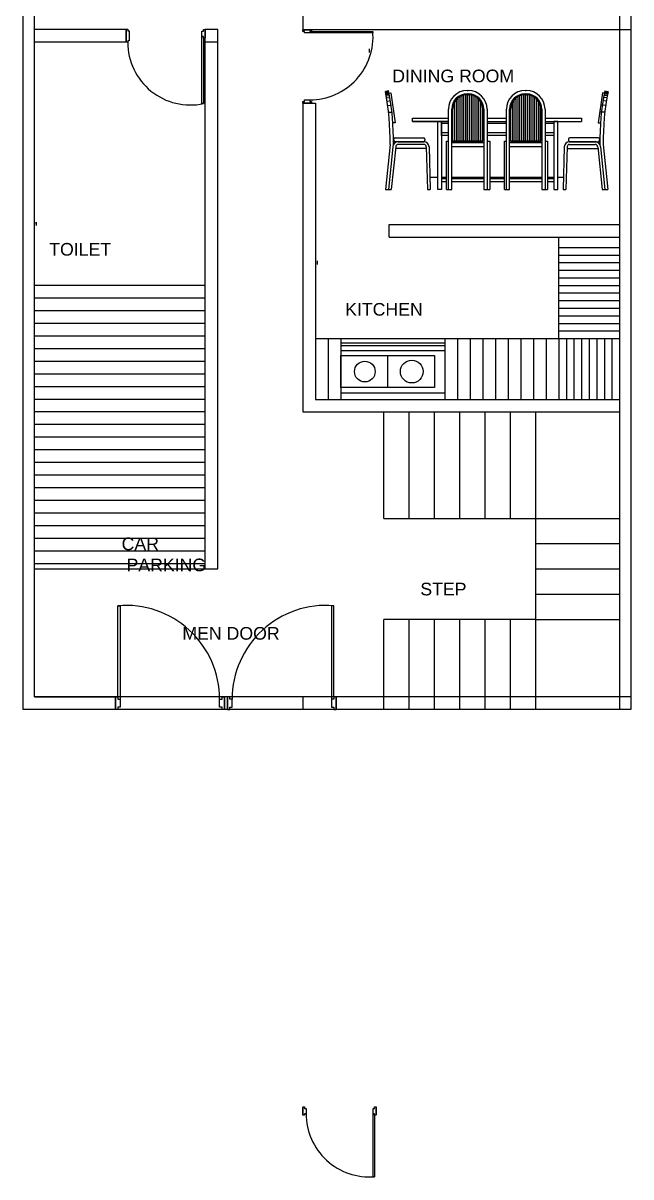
# Model space of a CAD drawing. Header units: inches. Extents: x -1 to 3117, y -477 to 446.
# Drawn here: x -0.6 to 239.4, y -476.8 to -21.1 of the extents above; entities that cross this region are included whole.
import ezdxf

# ---------------------------------------------------------------- set-up
doc = ezdxf.new("R2010")
doc.units = ezdxf.units.IN
doc.header["$MEASUREMENT"] = 0
doc.styles.get("Standard").update_dxf_attribs({"font": 'arial.ttf'})

# ---------------------------------------------------------------- blocks, each defined once
blk = doc.blocks.new('A$C4B44320F')
for p, q in [((35, 1050), (0, 1044)), ((35, 1049), (0, 1045)), ((1, 1042), (35, 1047)), ((1, 1041), (36, 1046)), ((1, 1040), (36, 1045)), ((2, 1037), (37, 1043)), ((3, 1034), (37, 1039)), ((4, 1030), (38, 1035)), ((5, 1023), (40, 1028)), ((7, 1013), (42, 1017)), ((11, 998), (45, 1002)), ((40, 1026), (59, 1029)), ((59, 1029), (105, 712)), ((796, 514), (796, 991)), ((816, 514), (816, 1000)), ((836, 514), (836, 1006)), ((856, 514), (856, 1009)), ((871, 1055), (883, 1055)), ((871, 1020), (883, 1020)), ((871, 1010), (883, 1010)), ((876, 514), (876, 1010)), ((896, 514), (896, 1009)), ((916, 514), (916, 1006)), ((936, 514), (936, 1001)), ((956, 514), (956, 992)), ((1413, 514), (1413, 991)), ((1433, 514), (1433, 1000)), ((1453, 514), (1453, 1006)), ((1473, 514), (1473, 1009)), ((1488, 1055), (1500, 1055)), ((1488, 1020), (1500, 1020)), ((1488, 1010), (1500, 1010)), ((1493, 514), (1493, 1010)), ((1513, 514), (1513, 1009)), ((1533, 514), (1533, 1006)), ((1553, 514), (1553, 1001)), ((1573, 514), (1573, 992)), ((2311, 1029), (2265, 712)), ((2330, 1026), (2311, 1029)), ((2360, 998), (2325, 1002)), ((2363, 1013), (2328, 1017)), ((2365, 1023), (2330, 1028)), ((2367, 1030), (2332, 1035)), ((2368, 1034), (2333, 1039)), ((2369, 1041), (2334, 1046)), ((2369, 1040), (2334, 1045)), ((2368, 1037), (2334, 1043)), ((2335, 1050), (2370, 1044)), ((2335, 1049), (2370, 1045)), ((2369, 1042), (2335, 1047)), ((15, 976), (50, 980)), ((21, 943), (56, 947)), ((30, 896), (65, 898)), ((736, 514), (736, 931)), ((756, 514), (756, 959)), ((776, 514), (776, 977)), ((976, 514), (976, 979)), ((996, 514), (996, 961)), ((1016, 514), (1016, 935)), ((1036, 514), (1036, 880)), ((1353, 514), (1353, 931)), ((1373, 514), (1373, 959)), ((1393, 514), (1393, 977)), ((1593, 514), (1593, 979)), ((1613, 514), (1613, 961)), ((1633, 514), (1633, 935)), ((1653, 514), (1653, 880)), ((2340, 896), (2305, 898)), ((2349, 943), (2314, 947)), ((2355, 976), (2320, 980)), ((40, 825), (76, 826)), ((287, 760), (671, 760)), ((287, 760), (671, 760)), ((287, 726), (287, 760)), ((671, 0), (671, 855)), ((706, 0), (706, 855)), ((716, 514), (716, 855)), ((716, 514), (716, 855)), ((1038, 855), (1038, 514)), ((1048, 855), (1048, 0)), ((1083, 855), (1083, 0)), ((1083, 760), (1288, 760)), ((1288, 0), (1288, 855)), ((1323, 0), (1323, 855)), ((1333, 514), (1333, 855)), ((1333, 514), (1333, 855)), ((1655, 855), (1655, 514)), ((1665, 855), (1665, 0)), ((1700, 855), (1700, 0)), ((1700, 760), (2087, 760)), ((1700, 760), (2087, 760)), ((2087, 760), (2087, 726)), ((2330, 825), (2295, 826)), ((105, 712), (88, 710)), ((671, 726), (287, 726)), ((287, 726), (671, 726)), ((287, 726), (671, 726)), ((558, 0), (558, 726)), ((558, 726), (597, 726)), ((597, 726), (597, 0)), ((597, 575), (597, 726)), ((597, 575), (597, 726)), ((597, 605), (597, 706)), ((597, 706), (671, 706)), ((1083, 726), (1288, 726)), ((1083, 706), (1288, 706)), ((1700, 726), (2087, 726)), ((1700, 706), (1795, 706)), ((1795, 726), (1795, 0)), ((1835, 726), (1795, 726)), ((1795, 726), (1795, 575)), ((1795, 726), (1843, 726)), ((1795, 706), (1795, 605)), ((1835, 0), (1835, 726)), ((2265, 712), (2282, 710)), ((88, 525), (88, 536)), ((103, 551), (405, 551)), ((405, 510), (103, 510)), ((135, 510), (409, 510)), ((420, 536), (420, 525)), ((671, 605), (597, 605)), ((671, 575), (597, 575)), ((671, 575), (597, 575)), ((651, 0), (651, 514)), ((651, 514), (671, 514)), ((706, 502), (1048, 502)), ((716, 514), (1038, 514)), ((1038, 514), (716, 514)), ((1048, 502), (1048, 456)), ((1288, 605), (1083, 605)), ((1288, 575), (1083, 575)), ((1083, 514), (1111, 514)), ((1111, 514), (1111, 0)), ((1268, 0), (1268, 514)), ((1268, 514), (1288, 514)), ((1323, 502), (1665, 502)), ((1333, 514), (1655, 514)), ((1655, 514), (1333, 514)), ((1665, 502), (1665, 456)), ((1795, 605), (1700, 605)), ((1795, 575), (1700, 575)), ((1700, 514), (1728, 514)), ((1728, 514), (1728, 0)), ((1950, 536), (1950, 525)), ((2235, 510), (1961, 510)), ((2267, 551), (1965, 551)), ((1965, 510), (2267, 510)), ((2282, 525), (2282, 536)), ((50, 480), (2, 0)), ((80, 456), (32, 0)), ((110, 455), (62, 0)), ((434, 436), (110, 436)), ((409, 480), (135, 480)), ((435, 455), (447, 0)), ((465, 455), (477, 0)), ((1048, 456), (706, 456)), ((1665, 456), (1323, 456)), ((1905, 455), (1893, 0)), ((1935, 455), (1923, 0)), ((1936, 436), (2260, 436)), ((1961, 480), (2235, 480)), ((2261, 455), (2308, 0)), ((2291, 456), (2338, 0)), ((2320, 480), (2368, 0)), ((473, 132), (562, 132)), ((599, 132), (651, 132)), ((704, 132), (1048, 132)), ((1109, 132), (1267, 132)), ((1324, 132), (1669, 132)), ((1729, 132), (1794, 132)), ((1839, 132), (1900, 132)), ((2, 0), (62, 0)), ((447, 0), (477, 1)), ((597, 0), (558, 0)), ((597, 117), (651, 117)), ((597, 87), (651, 87)), ((651, 0), (706, 0)), ((706, 117), (1048, 117)), ((706, 87), (1048, 87)), ((1048, 0), (1111, 0)), ((1111, 117), (1268, 117)), ((1111, 87), (1268, 87)), ((1268, 0), (1323, 0)), ((1323, 117), (1665, 117)), ((1323, 87), (1665, 87)), ((1323, 87), (1665, 87)), ((1665, 0), (1728, 0)), ((1728, 117), (1795, 117)), ((1728, 87), (1795, 87)), ((1795, 0), (1835, 0)), ((1893, 0), (1923, 0)), ((2308, 0), (2368, 0))]:
    blk.add_line(p, q)
for centre, radius, start, end in [((-2808, 510), 2859, 359.4048, 10.7921), ((-2808, 510), 2894, 359.4071, 10.8061), ((871, 855), 200, 90, 180), ((871, 855), 165, 90, 180), ((871, 855), 155, 90, 180), ((883, 855), 200, 0, 90), ((883, 855), 165, 0, 90), ((883, 855), 155, 0, 90), ((1488, 855), 200, 90, 180), ((1488, 855), 165, 90, 180), ((1488, 855), 155, 90, 180), ((1500, 855), 200, 0, 90), ((1500, 855), 165, 0, 90), ((1500, 855), 155, 0, 90), ((5178, 510), 2894, 169.1939, 180.5929), ((5179, 510), 2859, 169.2079, 180.5952), ((135, 455), 55.5, 90, 177.994), ((103, 536), 15.1, 90, 180), ((103, 525), 15.1, 180, 270), ((405, 536), 15.1, 0, 90), ((405, 525), 15.1, 270, 0), ((409, 455), 55.5, 0, 90), ((1961, 455), 55.5, 90, 180), ((1965, 536), 15.1, 90, 180), ((1965, 525), 15.1, 180, 270), ((2235, 455), 55.5, 2.006, 90), ((2267, 536), 15.1, 0, 90), ((2267, 525), 15.1, 270, 0), ((135, 455), 25.5, 90, 177.994), ((409, 455), 25.5, 0, 90), ((1961, 455), 25.5, 90, 180), ((2235, 455), 25.5, 2.006, 90)]:
    blk.add_arc(centre, radius, start, end)

msp = doc.modelspace()

# ---------------------------------------------------------------- linework, layer by layer
at = {"color": 5}
for p, q in [((-0.59, -292.18), (-0.59, 307.82)), ((239.41, 307.82), (239.41, -292.18)), ((234.91, 101.32), (234.91, -292.18)), ((3.91, -287.18), (3.91, 77.32)), ((239.41, -287.18), (3.91, -287.18)), ((239.41, -292.18), (-0.59, -292.18))]:
    msp.add_line(p, q, dxfattribs=at)
at = {"color": 3}
for p, q in [((109.91, 106.32), (109.91, -23.68)), ((40.07, -23.68), (3.91, -23.68)), ((71.24, -236.68), (71.24, -23.68)), ((76.24, -236.68), (76.24, -23.68)), ((109.91, -23.68), (239.41, -23.68)), ((40.07, -28.68), (3.91, -28.68)), ((109.91, -52.68), (109.91, -174.68)), ((114.91, -52.68), (114.91, -169.68)), ((143.91, -100.68), (234.91, -100.68))]:
    msp.add_line(p, q, dxfattribs=at)
at = {"color": 32, "true_color": 0xcd6928}
for p, q in [((40.07, -23.49), (40.07, -28.68)), ((40.07, -23.49), (40.71, -23.49)), ((40.07, -28.68), (40.07, -23.68)), ((40.07, -28.68), (40.07, -23.68)), ((40.71, -23.49), (40.71, -24.12)), ((40.71, -24.12), (41.34, -24.12)), ((41.34, -24.12), (41.34, -28.04)), ((69.97, -26.41), (69.97, -24.31)), ((69.97, -24.31), (70.61, -24.31)), ((70.61, -26.41), (69.97, -26.41)), ((69.97, -52.88), (69.97, -26.41)), ((70.61, -24.31), (70.61, -23.68)), ((70.61, -23.68), (71.24, -23.68)), ((70.61, -27.05), (70.61, -26.41)), ((71.24, -27.05), (70.61, -27.05)), ((70.61, -27.05), (70.61, -52.88)), ((71.24, -27.05), (71.24, -23.68)), ((71.24, -23.68), (71.24, -26.85)), ((113.24, -23.71), (109.87, -23.71)), ((109.87, -24.35), (109.87, -23.71)), ((109.87, -23.71), (113.05, -23.71)), ((110.51, -24.35), (109.87, -24.35)), ((110.51, -24.98), (110.51, -24.35)), ((112.61, -24.98), (110.51, -24.98)), ((113.24, -24.35), (112.61, -24.35)), ((112.61, -24.35), (112.61, -24.98)), ((137.49, -24.98), (112.61, -24.98)), ((113.24, -23.71), (113.24, -24.35)), ((113.24, -24.35), (137.49, -24.35)), ((137.49, -24.35), (137.49, -24.98)), ((40.71, -28.68), (40.07, -28.68)), ((41.34, -28.04), (40.71, -28.04)), ((40.71, -28.04), (40.71, -28.68)), ((70.61, -52.88), (69.97, -52.88)), ((109.87, -52.68), (109.87, -52.04)), ((109.87, -52.04), (110.51, -52.04)), ((109.87, -52.68), (113.24, -52.68)), ((109.91, -52.68), (114.91, -52.68)), ((113.24, -52.68), (110.07, -52.68)), ((110.51, -52.04), (110.51, -51.41)), ((110.51, -51.41), (112.61, -51.41)), ((112.61, -51.41), (112.61, -52.04)), ((112.61, -52.04), (113.24, -52.04)), ((113.24, -52.04), (113.24, -52.68)), ((36.85, -287.18), (36.85, -251.18)), ((36.85, -251.18), (37.79, -251.18)), ((37.79, -251.18), (37.79, -288.12)), ((122.12, -251.18), (121.18, -251.18)), ((121.18, -251.18), (121.18, -288.12)), ((122.12, -287.18), (122.12, -251.18)), ((35.91, -287.18), (35.91, -292.18)), ((35.91, -287.18), (36.85, -287.18)), ((35.91, -292.18), (35.91, -287.47)), ((36.85, -287.18), (36.85, -288.12)), ((36.85, -288.12), (37.79, -288.12)), ((37.79, -291.24), (36.85, -291.24)), ((36.85, -291.24), (36.85, -292.18)), ((37.79, -288.12), (37.79, -291.24)), ((77.02, -291.24), (77.02, -288.12)), ((77.02, -288.12), (77.96, -288.12)), ((77.96, -291.24), (77.02, -291.24)), ((77.96, -288.12), (77.96, -287.18)), ((77.96, -287.18), (78.91, -287.18)), ((77.96, -292.18), (77.96, -291.24)), ((78.91, -292.18), (78.91, -287.18)), ((78.91, -287.18), (78.91, -291.89)), ((80.07, -292.18), (80.07, -287.18)), ((81.01, -287.18), (80.07, -287.18)), ((80.07, -287.18), (80.07, -291.89)), ((81.01, -288.12), (81.01, -287.18)), ((81.95, -288.12), (81.01, -288.12)), ((81.01, -292.18), (81.01, -291.24)), ((81.01, -291.24), (81.95, -291.24)), ((81.95, -291.24), (81.95, -288.12)), ((122.12, -288.12), (121.18, -288.12)), ((121.18, -288.12), (121.18, -291.24)), ((121.18, -291.24), (122.12, -291.24)), ((123.07, -287.18), (122.12, -287.18)), ((122.12, -287.18), (122.12, -288.12)), ((122.12, -291.24), (122.12, -292.18)), ((123.07, -287.18), (123.07, -292.18)), ((123.07, -292.18), (123.07, -287.47)), ((36.85, -292.18), (35.91, -292.18)), ((78.91, -292.18), (77.96, -292.18)), ((80.07, -292.18), (81.01, -292.18)), ((122.12, -292.18), (123.07, -292.18))]:
    msp.add_line(p, q, dxfattribs=at)
for p, q in [((76.24, -23.68), (71.24, -23.68)), ((76.24, -28.68), (71.24, -28.68)), ((143.91, -105.68), (143.91, -100.68)), ((114.91, -145.68), (234.91, -145.68)), ((114.91, -169.68), (234.91, -169.68)), ((109.91, -174.68), (234.91, -174.68)), ((3.91, -287.18), (35.91, -287.18)), ((35.91, -287.18), (35.91, -292.18)), ((141.87, -287.18), (109.87, -287.18)), ((109.87, -287.18), (109.87, -292.18)), ((109.87, -449.07), (109.87, -452.44)), ((109.87, -449.07), (110.51, -449.07)), ((109.87, -452.44), (109.87, -449.26)), ((110.51, -449.07), (110.51, -449.7)), ((110.51, -449.7), (111.14, -449.7)), ((111.14, -449.7), (111.14, -451.8)), ((137.57, -451.8), (137.57, -449.7)), ((137.57, -449.7), (138.2, -449.7)), ((138.2, -449.7), (138.2, -449.07)), ((138.2, -449.07), (138.84, -449.07)), ((138.84, -452.44), (138.84, -449.07)), ((138.84, -449.07), (138.84, -452.24)), ((110.51, -452.44), (109.87, -452.44)), ((111.14, -451.8), (110.51, -451.8)), ((110.51, -451.8), (110.51, -452.44)), ((138.2, -451.8), (137.57, -451.8)), ((137.57, -476.69), (137.57, -451.8)), ((138.2, -452.44), (138.2, -451.8)), ((138.84, -452.44), (138.2, -452.44)), ((138.2, -452.44), (138.2, -476.69)), ((138.2, -476.69), (137.57, -476.69))]:
    msp.add_line(p, q)
at = {"color": 240, "true_color": 0xed1f24}
for p, q in [((143.91, -105.68), (234.91, -105.68)), ((210.91, -145.68), (210.91, -105.68)), ((210.91, -109.68), (234.91, -109.68)), ((210.91, -112.68), (234.91, -112.68)), ((210.91, -115.68), (234.91, -115.68)), ((210.91, -118.68), (234.91, -118.68)), ((210.91, -121.68), (234.91, -121.68)), ((210.91, -124.68), (234.91, -124.68)), ((210.91, -127.68), (234.91, -127.68)), ((210.91, -130.68), (234.91, -130.68)), ((210.91, -133.68), (234.91, -133.68)), ((210.91, -136.68), (234.91, -136.68)), ((210.91, -139.68), (234.91, -139.68)), ((119.91, -145.68), (119.91, -169.68)), ((124.91, -145.68), (124.91, -169.68)), ((165.91, -145.68), (165.91, -169.68)), ((170.91, -145.68), (170.91, -169.68)), ((175.91, -145.68), (175.91, -169.68)), ((180.91, -145.68), (180.91, -169.68)), ((185.91, -145.68), (185.91, -169.68)), ((190.91, -145.68), (190.91, -169.68)), ((195.91, -145.68), (195.91, -169.68)), ((200.91, -145.68), (200.91, -169.68)), ((205.91, -145.68), (205.91, -169.68)), ((210.91, -142.68), (234.91, -142.68)), ((210.91, -145.68), (210.91, -169.68)), ((213.91, -145.68), (213.91, -169.68)), ((216.91, -145.68), (216.91, -169.68)), ((219.91, -145.68), (219.91, -169.68)), ((222.91, -145.68), (222.91, -169.68)), ((225.91, -145.68), (225.91, -169.68)), ((228.91, -145.68), (228.91, -169.68)), ((231.91, -145.68), (231.91, -169.68)), ((124.91, -147.36), (165.91, -147.36)), ((124.91, -148.36), (165.91, -148.36)), ((124.91, -150.36), (165.91, -150.36)), ((143.36, -152.36), (143.36, -165.06)), ((124.91, -167.06), (165.91, -167.06)), ((141.87, -216.68), (141.87, -174.68)), ((151.87, -216.68), (151.87, -174.68)), ((161.87, -216.68), (161.87, -174.68)), ((171.87, -216.68), (171.87, -174.68)), ((181.87, -216.68), (181.87, -174.68)), ((191.87, -216.68), (191.87, -174.68)), ((201.87, -246.68), (201.87, -174.68)), ((141.87, -216.68), (234.91, -216.68)), ((201.87, -226.68), (234.91, -226.68)), ((201.87, -236.68), (234.91, -236.68)), ((201.87, -292.18), (201.87, -246.68)), ((201.87, -246.68), (234.91, -246.68)), ((201.87, -256.68), (141.87, -256.68)), ((141.87, -292.18), (141.87, -256.68)), ((151.87, -292.18), (151.87, -256.68)), ((161.87, -292.18), (161.87, -256.68)), ((171.87, -292.18), (171.87, -256.68)), ((181.87, -292.18), (181.87, -256.68)), ((181.87, -292.18), (181.87, -256.68)), ((191.87, -292.18), (191.87, -256.68)), ((201.87, -256.68), (234.91, -256.68))]:
    msp.add_line(p, q, dxfattribs=at)
at = {"color": 242, "true_color": 0xcd2027}
for p, q in [((71.24, -124.68), (3.91, -124.68)), ((71.24, -129.68), (3.91, -129.68)), ((71.24, -134.68), (3.91, -134.68)), ((71.24, -139.68), (3.91, -139.68)), ((71.24, -144.68), (3.91, -144.68)), ((71.24, -149.68), (3.91, -149.68)), ((71.24, -154.68), (3.91, -154.68)), ((71.24, -159.68), (3.91, -159.68)), ((71.24, -164.68), (3.91, -164.68)), ((71.24, -169.68), (3.91, -169.68)), ((71.24, -174.68), (3.91, -174.68)), ((71.24, -179.68), (3.91, -179.68)), ((71.24, -184.68), (3.91, -184.68)), ((71.24, -189.68), (3.91, -189.68)), ((71.24, -194.68), (3.91, -194.68)), ((71.24, -199.68), (3.91, -199.68)), ((71.24, -204.68), (3.91, -204.68)), ((71.24, -209.68), (3.91, -209.68)), ((71.24, -214.68), (3.91, -214.68)), ((71.24, -219.68), (3.91, -219.68)), ((71.24, -224.68), (3.91, -224.68)), ((71.24, -229.68), (3.91, -229.68)), ((71.24, -234.68), (3.91, -234.68)), ((3.91, -236.68), (76.24, -236.68))]:
    msp.add_line(p, q, dxfattribs=at)
at = {"color": 240, "true_color": 0xed1f24}
msp.add_lwpolyline([(124.91, -152.36), (161.81, -152.36), (161.81, -165.06), (124.91, -165.06)], close=True, dxfattribs=at)
for centre, radius in [((134.35, -158.71), 4.08), ((152.87, -158.71), 4.5)]:
    msp.add_circle(centre, radius, dxfattribs=at)
at = {"color": 32, "true_color": 0xcd6928}
for centre, radius, start, end in [((112.61, -26.44), 24.97, 270, 4.7974), ((65.46, -28.68), 24.75, 180, 282.1291), ((39.95, -288.12), 37.07, 0, 94.7974), ((119.02, -288.12), 37.07, 85.2026, 180)]:
    msp.add_arc(centre, radius, start, end, dxfattribs=at)
msp.add_arc((136.12, -451.8), 24.97, 180, 274.7974)

# ---------------------------------------------------------------- block references
at = {"xscale": 0.03707886868690428, "yscale": 0.03707886868690428, "zscale": 0.03707886868690428}
msp.add_blockref('A$C4B44320F', (142.46, -86.83), dxfattribs=at)

# ---------------------------------------------------------------- texts
at = {"color": 240, "true_color": 0xed1f24, "char_height": 5, "attachment_point": 1}
for s, width, heights, insert in [("\\P\\P\\P\\P\\P'\\P     DINING ROOM", 350.703, [0], (135.47, 10.54)), ("\\P\\P\\P\\P\\P'\\P   TOILET", 350.703, [0], (3.91, -57.92)), ("\\P\\P\\P\\P\\P'\\P\\P      KITCHEN", 350.703, [0], (114.91, -73.29)), ('STEP', 136.1068, [44.75], (156.25, -242.11))]:
    msp.add_mtext_dynamic_manual_height_columns(s, width=width, gutter_width=1, heights=heights, dxfattribs=dict(at, insert=insert))
at = {"color": 242, "true_color": 0xcd2027, "insert": (38.3, -224.25), "char_height": 5, "attachment_point": 1}
msp.add_mtext_dynamic_manual_height_columns('CAR\\P PARKING', width=85.9199, gutter_width=1, heights=[30.18], dxfattribs=at)
at = {"color": 32, "true_color": 0xcd6928, "insert": (62.3, -259.6), "char_height": 5, "attachment_point": 1}
msp.add_mtext_dynamic_manual_height_columns('MEN DOOR', width=228.3107, gutter_width=1, heights=[88.47], dxfattribs=at)

doc.saveas('drawing.dxf')
